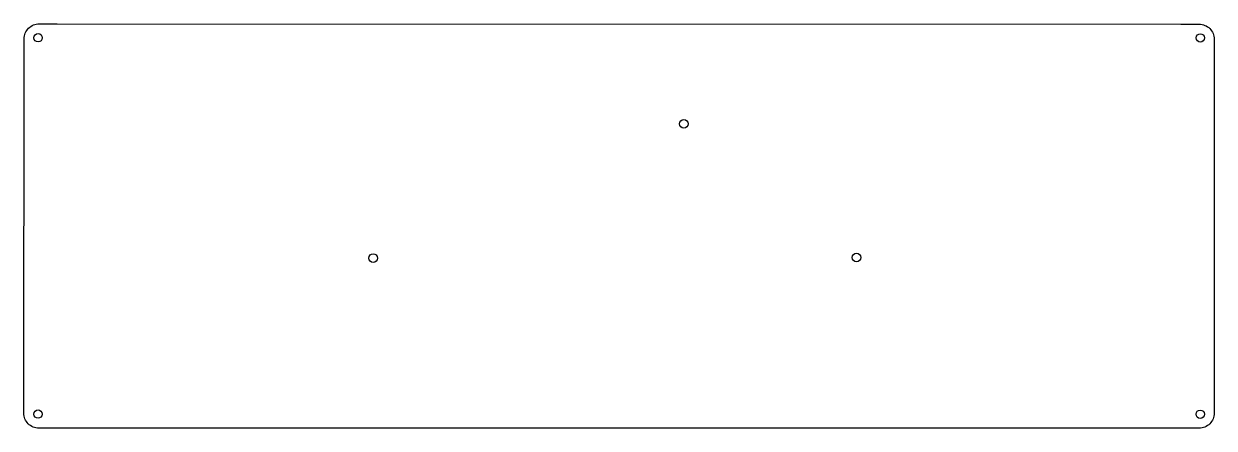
# Model space of a CAD drawing. Header units: millimetres. Extents: x -340 to -12, y 12 to 123.
import ezdxf

# ---------------------------------------------------------------- set-up
doc = ezdxf.new("R2010")
doc.units = ezdxf.units.MM
doc.header["$MEASUREMENT"] = 0

msp = doc.modelspace()

# ---------------------------------------------------------------- linework, layer by layer
msp.add_lwpolyline([(-15.95, 123.1, -0.414214), (-11.8, 118.95), (-11.8, 114.03), (-11.8, 21), (-11.8, 15.95, -0.414214), (-15.95, 11.8), (-336.05, 11.8, -0.414214), (-340.2, 15.95), (-340.2, 20.97), (-340.1, 114), (-340.1, 119.05, -0.414214), (-335.95, 123.2), (-331.03, 123.2), (-21, 123.1)], format="xyb", close=True)
for centre, radius in [((-336.25, 119.35), 1.15), ((-15.62, 119.33), 1.15), ((-158.12, 95.63), 1.2), ((-243.84, 58.67), 1.2), ((-110.49, 58.8), 1.2), ((-336.28, 15.67), 1.15), ((-15.65, 15.65), 1.15)]:
    msp.add_circle(centre, radius)

doc.saveas('drawing.dxf')
